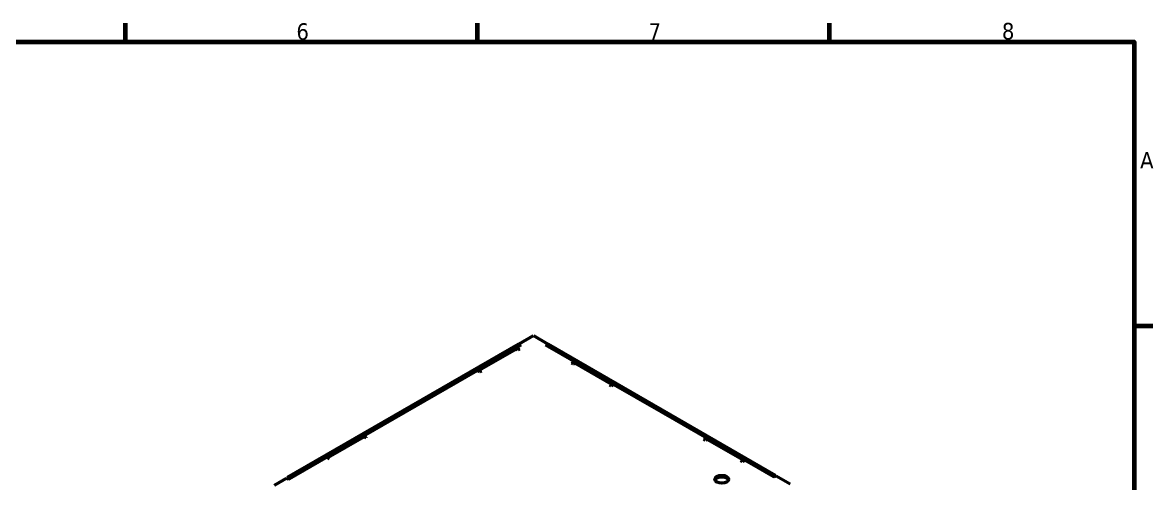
# Model space of a CAD drawing. Header units: millimetres. Extents: x 2121 to 4904, y 892 to 1933.
# Drawn here: x 2843.1 to 3335.8, y 1719.4 to 1920.2 of the extents above; entities that cross this region are included whole.
import ezdxf

# ---------------------------------------------------------------- set-up
doc = ezdxf.new("R2010")
doc.units = ezdxf.units.MM
doc.header["$LTSCALE"] = 1.8
doc.layers.add('경계(ISO)', color=7, linetype='Continuous', lineweight=70)
doc.layers.add('외형선(ISO)', color=7, linetype='Continuous', lineweight=50)
doc.styles.add('주 텍스트 (ISO)', font='')
doc.styles.get('주 텍스트 (ISO)').set_extended_font_data('Tahoma')

# ---------------------------------------------------------------- blocks, each defined once
blk = doc.blocks.new('경계 Default Border')
at = {"layer": '경계(ISO)'}
for p, q in [((371.25, 410), (371.25, 413.9)), ((445.5, 410), (445.5, 413.9)), ((519.75, 410), (519.75, 413.9)), ((584, 350), (587.9, 350))]:
    blk.add_line(p, q, dxfattribs=at)
at = {"layer": '경계(ISO)', "flags": 128}
blk.add_lwpolyline([(10, 10), (10, 410), (584, 410), (584, 10), (10, 10)], dxfattribs=at)
at = {"layer": '경계(ISO)', "char_height": 3.5, "attachment_point": 7, "style": '주 텍스트 (ISO)'}
for s, insert in [('6', (407.29, 410.33)), ('7', (481.56, 410.4)), ('8', (556.09, 410.4)), ('A', (585.24, 383.25))]:
    blk.add_mtext(s, dxfattribs=dict(at, insert=insert))

msp = doc.modelspace()

# ---------------------------------------------------------------- linework, layer by layer
at = {"layer": '외형선(ISO)', "color": 7}
for p, q in [((3059.515, 1780.216), (3065.667, 1783.768)), ((3065.667, 1783.768), (3071.818, 1780.216)), ((3059.25, 1780.063), (2958.434, 1721.857)), ((2959.282, 1721.367), (3060.098, 1779.573)), ((3058.348, 1778.562), (3060.363, 1779.726)), ((3058.348, 1778.562), (3059.568, 1777.858)), ((3058.348, 1777.828), (3058.348, 1778.562)), ((3060.098, 1779.573), (3059.25, 1780.063)), ((3060.363, 1779.726), (3059.515, 1780.216)), ((3059.515, 1780.216), (3059.515, 1779.91)), ((3071.818, 1780.216), (3070.97, 1779.726)), ((3070.97, 1779.726), (3083.592, 1772.439)), ((3072.084, 1780.063), (3071.235, 1779.573)), ((3071.235, 1779.573), (3170.301, 1722.377)), ((3071.818, 1780.216), (3071.818, 1779.91)), ((3171.149, 1722.867), (3072.084, 1780.063)), ((3057.976, 1777.738), (3042.066, 1768.552)), ((3058.613, 1777.674), (3058.348, 1777.828)), ((3058.931, 1777.491), (3058.613, 1777.674)), ((3059.568, 1777.858), (3058.931, 1777.491)), ((2991.579, 1740.014), (3041.165, 1768.642)), ((3042.385, 1767.938), (3041.165, 1768.642)), ((3082.372, 1771.734), (3083.592, 1772.439)), ((3083.008, 1771.367), (3082.372, 1771.734)), ((3083.327, 1771.551), (3083.008, 1771.367)), ((3083.592, 1771.704), (3083.327, 1771.551)), ((3083.592, 1772.439), (3083.592, 1771.704)), ((3099.874, 1762.428), (3083.964, 1771.614)), ((3043.021, 1768.305), (3042.385, 1767.938)), ((3042.703, 1768.489), (3043.021, 1768.305)), ((3098.918, 1762.181), (3099.236, 1762.365)), ((3099.555, 1761.814), (3098.918, 1762.181)), ((3100.774, 1762.518), (3099.555, 1761.814)), ((3100.774, 1762.518), (3141.186, 1739.187)), ((2991.79, 1739.526), (2976.092, 1730.462)), ((2991.579, 1740.014), (2992.799, 1739.309)), ((2991.579, 1739.404), (2991.579, 1740.014)), ((2992.746, 1739.279), (2992.428, 1739.462)), ((2992.799, 1739.309), (2992.746, 1739.279)), ((3139.966, 1738.483), (3141.186, 1739.187)), ((3141.186, 1739.187), (3141.186, 1738.452)), ((3140.602, 1738.115), (3139.966, 1738.483)), ((3140.92, 1738.299), (3140.602, 1738.115)), ((3141.186, 1738.452), (3140.92, 1738.299)), ((3157.044, 1729.421), (3141.558, 1738.362)), ((2959.017, 1721.214), (2975.563, 1730.767)), ((2976.783, 1730.063), (2975.563, 1730.767)), ((2976.518, 1730.277), (2976.836, 1730.093)), ((2976.836, 1730.093), (2976.783, 1730.063)), ((3156.088, 1729.175), (3156.406, 1729.358)), ((3156.724, 1728.807), (3156.088, 1729.175)), ((3157.944, 1729.511), (3156.724, 1728.807)), ((3157.944, 1729.511), (3170.566, 1722.224)), ((2952.865, 1718.642), (2958.169, 1721.704)), ((2958.169, 1721.704), (2959.017, 1721.214)), ((2958.434, 1721.551), (2958.434, 1721.857)), ((2958.434, 1721.857), (2959.282, 1721.367)), ((3170.301, 1722.377), (3171.149, 1722.867)), ((3170.566, 1722.224), (3171.414, 1722.714)), ((3171.149, 1722.867), (3171.149, 1722.561)), ((3171.414, 1722.714), (3177.566, 1719.162))]:
    msp.add_line(p, q, dxfattribs=at)
for centre, major_axis, start_param, end_param in [((3058.613, 1776.633), (-0.637, 1.104), 5.4977871, 6.2831853), ((3042.703, 1767.448), (-0.638, 1.104), 5.4977871, 6.7700513), ((3083.327, 1770.51), (0.638, 1.104), 0, 0.7853982), ((3099.236, 1761.324), (0.637, 1.104), 5.7963193, 7.0685835), ((2992.428, 1738.421), (-0.637, 1.104), 5.4977871, 6.2831853), ((3140.92, 1737.258), (0.637, 1.104), 0, 0.7853982), ((2976.518, 1729.236), (-0.638, 1.104), 5.4977871, 5.8424883), ((3156.406, 1728.317), (0.637, 1.104), 5.7963193, 7.0685835), ((3147.724, 1720.402), (3, 0), 0.2137561, 2.9278365)]:
    msp.add_ellipse(centre, major_axis=major_axis, ratio=0.5773503, start_param=start_param, end_param=end_param, dxfattribs=at)
msp.add_ellipse((3147.724, 1721.137), major_axis=(3, 0), ratio=0.5773503, dxfattribs=at)

# ---------------------------------------------------------------- block references
at = {"color": 7, "xscale": 2.0655, "yscale": 2.0655, "zscale": 2.0655}
msp.add_blockref('경계 Default Border', (2121.178, 1065.062), dxfattribs=at)

doc.saveas('drawing.dxf')
